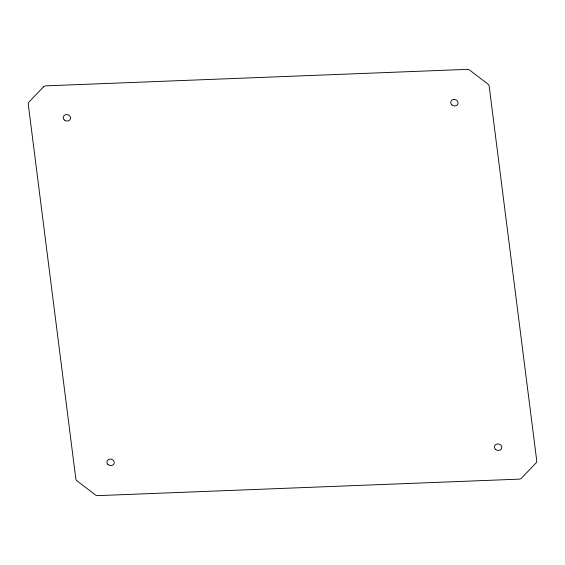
<?xml version="1.0" encoding="UTF-8"?>
<svg xmlns="http://www.w3.org/2000/svg" width="565" height="565" viewBox="0 0 565 565"><rect width="100%" height="100%" fill="white"/><g stroke="black" fill="none" stroke-linecap="round" stroke-linejoin="round"><path stroke-width="0.85" d="M43.427 86.911L29.055 101.947A3.722 3.235 14.5 0 0 28.271 104.292L75.809 478.739A3.722 3.235 14.5 0 0 77.172 481.006L95.203 494.77A3.722 3.235 14.5 0 0 97.914 495.625L519.101 479.148A3.722 3.235 14.5 0 0 521.573 478.089L535.945 463.053A3.722 3.235 14.5 0 0 536.729 460.708L489.191 86.261A3.722 3.235 14.5 0 0 487.828 83.994L469.798 70.23A3.722 3.235 14.5 0 0 467.086 69.375L45.899 85.852A3.722 3.235 14.5 0 0 43.427 86.911M64.304 120.006A3.722 3.235 14.5 0 0 70.448 118.827A3.722 3.235 14.5 0 0 65.851 114.624A3.722 3.235 14.5 0 0 64.304 120.006M108.035 464.529A3.722 3.235 14.5 0 0 114.187 463.349A3.722 3.235 14.5 0 0 109.589 459.147A3.722 3.235 14.5 0 0 108.035 464.529M495.569 449.366A3.722 3.235 14.5 0 0 501.713 448.186A3.722 3.235 14.5 0 0 497.115 443.984A3.722 3.235 14.5 0 0 495.569 449.366M451.831 104.843A3.722 3.235 14.5 0 0 457.982 103.663A3.722 3.235 14.5 0 0 453.377 99.461A3.722 3.235 14.5 0 0 451.831 104.843"/></g></svg>
